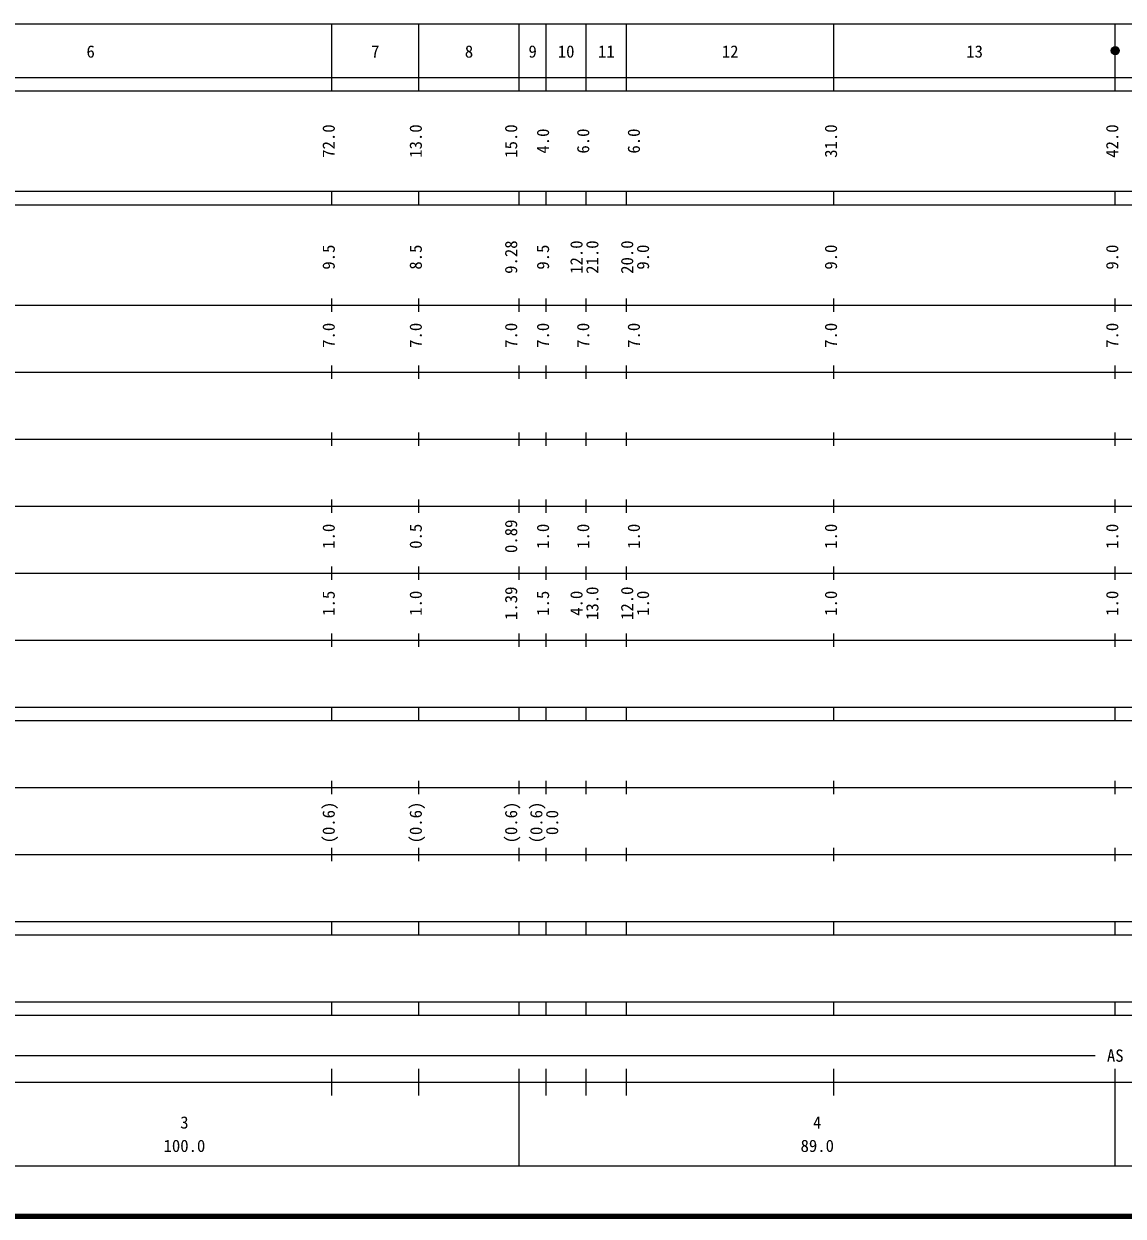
# Model space of a CAD drawing. Units: millimetres on the paper, enlarged 1000 times. Extents: x 40000 to 680000, y 20000 to 380000.
# Drawn here: x 294022 to 458179, y 20000 to 198000 of the extents above; entities that cross this region are included whole.
import ezdxf
from ezdxf.enums import TextEntityAlignment as Align

# ---------------------------------------------------------------- set-up
doc = ezdxf.new("R2010")
doc.units = ezdxf.units.MM
doc.header["$LTSCALE"] = 1000
doc.layers.add('S-TTL', color=2, linetype='Continuous', lineweight=140)
doc.layers.add('S-TTL-BAND', color=7, linetype='Continuous', lineweight=25)
doc.styles.add('ＭＳ ゴシック', font='')
doc.styles.get('ＭＳ ゴシック').set_extended_font_data('MS Gothic')

msp = doc.modelspace()

# ---------------------------------------------------------------- hatches: boundary and pattern name
at = {"layer": 'S-TTL-BAND'}
msp.add_hatch(color=256, dxfattribs=at).paths.add_polyline_path([(457600, 194000), (457600, 194024), (457598, 194047), (457596, 194070), (457593, 194094), (457588, 194117), (457583, 194140), (457577, 194163), (457571, 194185), (457563, 194208), (457554, 194230), (457545, 194251), (457535, 194272), (457523, 194293), (457512, 194313), (457499, 194333), (457485, 194353), (457471, 194371), (457456, 194390), (457441, 194407), (457424, 194424), (457407, 194441), (457390, 194456), (457371, 194471), (457353, 194485), (457333, 194499), (457313, 194512), (457293, 194523), (457272, 194535), (457251, 194545), (457230, 194554), (457208, 194563), (457185, 194571), (457163, 194577), (457140, 194583), (457117, 194588), (457094, 194593), (457071, 194596), (457047, 194598), (457024, 194600), (457000, 194600), (456976, 194600), (456953, 194598), (456929, 194596), (456906, 194593), (456883, 194588), (456860, 194583), (456837, 194577), (456815, 194571), (456792, 194563), (456770, 194554), (456749, 194545), (456728, 194535), (456707, 194523), (456687, 194512), (456667, 194499), (456647, 194485), (456629, 194471), (456610, 194456), (456593, 194441), (456576, 194424), (456559, 194407), (456544, 194390), (456529, 194371), (456515, 194353), (456501, 194333), (456488, 194313), (456477, 194293), (456465, 194272), (456455, 194251), (456446, 194230), (456437, 194208), (456429, 194185), (456423, 194163), (456417, 194140), (456412, 194117), (456407, 194094), (456404, 194070), (456402, 194047), (456400, 194024), (456400, 194000), (456400, 193976), (456402, 193953), (456404, 193929), (456407, 193906), (456412, 193883), (456417, 193860), (456423, 193837), (456429, 193815), (456437, 193792), (456446, 193770), (456455, 193749), (456465, 193728), (456477, 193707), (456488, 193686), (456501, 193667), (456515, 193647), (456529, 193629), (456544, 193610), (456559, 193593), (456576, 193576), (456593, 193559), (456610, 193544), (456629, 193529), (456647, 193515), (456667, 193501), (456687, 193488), (456707, 193476), (456728, 193465), (456749, 193455), (456770, 193446), (456792, 193437), (456815, 193429), (456837, 193422), (456860, 193417), (456883, 193411), (456906, 193407), (456929, 193404), (456953, 193402), (456976, 193400), (457000, 193400), (457024, 193400), (457047, 193402), (457071, 193404), (457094, 193407), (457117, 193411), (457140, 193417), (457163, 193422), (457185, 193429), (457208, 193437), (457230, 193446), (457251, 193455), (457272, 193465), (457293, 193476), (457313, 193488), (457333, 193501), (457353, 193515), (457371, 193529), (457390, 193544), (457407, 193559), (457424, 193576), (457441, 193593), (457456, 193610), (457471, 193629), (457485, 193647), (457499, 193667), (457512, 193686), (457523, 193707), (457535, 193728), (457545, 193749), (457554, 193770), (457563, 193792), (457571, 193815), (457577, 193837), (457583, 193860), (457588, 193883), (457593, 193906), (457596, 193929), (457598, 193953), (457600, 193976)])

# ---------------------------------------------------------------- linework, layer by layer
at = {"layer": 'S-TTL'}
msp.add_line((40000, 20000), (680000, 20000), dxfattribs=at)
at = {"layer": 'S-TTL-BAND'}
for p, q in [((68000, 198000), (579000, 198000)), ((340000, 188000), (340000, 198000)), ((353000, 188000), (353000, 198000)), ((368000, 188000), (368000, 198000)), ((372000, 188000), (372000, 198000)), ((378000, 188000), (378000, 198000)), ((384000, 188000), (384000, 198000)), ((415000, 188000), (415000, 198000)), ((457000, 188000), (457000, 198000)), ((40000, 190000), (579000, 190000)), ((40000, 188000), (579000, 188000)), ((40000, 173000), (579000, 173000)), ((340000, 171000), (340000, 173000)), ((353000, 171000), (353000, 173000)), ((368000, 171000), (368000, 173000)), ((372000, 171000), (372000, 173000)), ((378000, 171000), (378000, 173000)), ((384000, 171000), (384000, 173000)), ((415000, 171000), (415000, 173000)), ((457000, 171000), (457000, 173000)), ((40000, 171000), (579000, 171000)), ((340000, 155000), (340000, 157000)), ((353000, 155000), (353000, 157000)), ((368000, 155000), (368000, 157000)), ((372000, 155000), (372000, 157000)), ((378000, 155000), (378000, 157000)), ((384000, 155000), (384000, 157000)), ((415000, 155000), (415000, 157000)), ((457000, 155000), (457000, 157000)), ((40000, 156000), (579000, 156000)), ((46000, 146000), (579000, 146000)), ((340000, 145000), (340000, 147000)), ((353000, 145000), (353000, 147000)), ((368000, 145000), (368000, 147000)), ((372000, 145000), (372000, 147000)), ((378000, 145000), (378000, 147000)), ((384000, 145000), (384000, 147000)), ((415000, 145000), (415000, 147000)), ((457000, 145000), (457000, 147000)), ((52000, 136000), (579000, 136000)), ((340000, 135000), (340000, 137000)), ((353000, 135000), (353000, 137000)), ((368000, 135000), (368000, 137000)), ((372000, 135000), (372000, 137000)), ((378000, 135000), (378000, 137000)), ((384000, 135000), (384000, 137000)), ((415000, 135000), (415000, 137000)), ((457000, 135000), (457000, 137000)), ((340000, 125000), (340000, 127000)), ((353000, 125000), (353000, 127000)), ((368000, 125000), (368000, 127000)), ((372000, 125000), (372000, 127000)), ((378000, 125000), (378000, 127000)), ((384000, 125000), (384000, 127000)), ((415000, 125000), (415000, 127000)), ((457000, 125000), (457000, 127000)), ((46000, 126000), (579000, 126000)), ((52000, 116000), (579000, 116000)), ((340000, 115000), (340000, 117000)), ((353000, 115000), (353000, 117000)), ((368000, 115000), (368000, 117000)), ((372000, 115000), (372000, 117000)), ((378000, 115000), (378000, 117000)), ((384000, 115000), (384000, 117000)), ((415000, 115000), (415000, 117000)), ((457000, 115000), (457000, 117000)), ((340000, 105000), (340000, 107000)), ((353000, 105000), (353000, 107000)), ((368000, 105000), (368000, 107000)), ((372000, 105000), (372000, 107000)), ((378000, 105000), (378000, 107000)), ((384000, 105000), (384000, 107000)), ((415000, 105000), (415000, 107000)), ((457000, 105000), (457000, 107000)), ((46000, 106000), (579000, 106000)), ((40000, 96000), (579000, 96000)), ((340000, 94000), (340000, 96000)), ((353000, 94000), (353000, 96000)), ((368000, 94000), (368000, 96000)), ((372000, 94000), (372000, 96000)), ((378000, 94000), (378000, 96000)), ((384000, 94000), (384000, 96000)), ((415000, 94000), (415000, 96000)), ((457000, 94000), (457000, 96000)), ((40000, 94000), (579000, 94000)), ((49000, 84000), (579000, 84000)), ((340000, 83000), (340000, 85000)), ((353000, 83000), (353000, 85000)), ((368000, 83000), (368000, 85000)), ((372000, 83000), (372000, 85000)), ((378000, 83000), (378000, 85000)), ((384000, 83000), (384000, 85000)), ((415000, 83000), (415000, 85000)), ((457000, 83000), (457000, 85000)), ((340000, 73000), (340000, 75000)), ((353000, 73000), (353000, 75000)), ((368000, 73000), (368000, 75000)), ((372000, 73000), (372000, 75000)), ((378000, 73000), (378000, 75000)), ((384000, 73000), (384000, 75000)), ((415000, 73000), (415000, 75000)), ((457000, 73000), (457000, 75000)), ((40000, 74000), (579000, 74000)), ((40000, 64000), (579000, 64000)), ((340000, 62000), (340000, 64000)), ((353000, 62000), (353000, 64000)), ((368000, 62000), (368000, 64000)), ((372000, 62000), (372000, 64000)), ((378000, 62000), (378000, 64000)), ((384000, 62000), (384000, 64000)), ((415000, 62000), (415000, 64000)), ((457000, 62000), (457000, 64000)), ((40000, 62000), (579000, 62000)), ((40000, 52000), (579000, 52000)), ((340000, 50000), (340000, 52000)), ((353000, 50000), (353000, 52000)), ((368000, 50000), (368000, 52000)), ((372000, 50000), (372000, 52000)), ((378000, 50000), (378000, 52000)), ((384000, 50000), (384000, 52000)), ((415000, 50000), (415000, 52000)), ((457000, 50000), (457000, 52000)), ((40000, 50000), (579000, 50000)), ((71000, 44000), (454000, 44000)), ((340000, 38000), (340000, 42000)), ((353000, 38000), (353000, 42000)), ((368000, 27500), (368000, 42000)), ((372000, 38000), (372000, 42000)), ((378000, 38000), (378000, 42000)), ((384000, 38000), (384000, 42000)), ((415000, 38000), (415000, 42000)), ((457000, 27500), (457000, 42000)), ((40000, 40000), (579000, 40000)), ((68000, 27500), (579000, 27500))]:
    msp.add_line(p, q, dxfattribs=at)
msp.add_circle((457000, 194000), 600, dxfattribs=at)

# ---------------------------------------------------------------- texts
at = {"layer": 'S-TTL-BAND', "style": 'ＭＳ ゴシック'}
for s, p in [('6', (304000, 192405)), ('7', (346500, 192405)), ('8', (360500, 192405)), ('9', (370000, 192405)), ('10', (375000, 192405)), ('11', (381000, 192405)), ('12', (399500, 192405)), ('13', (436000, 192405)), ('AS', (457000, 42500)), ('3', (318000, 32523)), ('4', (412500, 32523)), ('100.0', (318000, 29033)), ('89.0', (412500, 29033))]:
    msp.add_text(s, height=1833, dxfattribs=at).set_placement(p, align=Align.BOTTOM_CENTER)
for s, p in [('72.0', (341000, 180500)), ('13.0', (354000, 180500)), ('15.0', (368240, 180500)), ('4.0', (373000, 180500)), ('6.0', (379000, 180500)), ('6.0', (386566, 180500)), ('31.0', (416000, 180500)), ('42.0', (458000, 180500)), ('9.28', (368240, 163174)), ('9.5', (341000, 163174)), ('8.5', (354000, 163174)), ('9.5', (373000, 163174)), ('12.0', (378000, 163174)), ('21.0', (380370, 163174)), ('20.0', (385566, 163174)), ('9.0', (387936, 163174)), ('9.0', (416000, 163174)), ('9.0', (458000, 163174)), ('7.0', (341000, 151500)), ('7.0', (354000, 151500)), ('7.0', (368240, 151500)), ('7.0', (373000, 151500)), ('7.0', (379000, 151500)), ('7.0', (386566, 151500)), ('7.0', (416000, 151500)), ('7.0', (458000, 151500)), ('1.0', (341000, 121500)), ('0.5', (354000, 121500)), ('0.89', (368240, 121500)), ('1.0', (373000, 121500)), ('1.0', (379000, 121500)), ('1.0', (386566, 121500)), ('1.0', (416000, 121500)), ('1.0', (458000, 121500)), ('1.5', (341000, 111500)), ('1.0', (354000, 111500)), ('1.39', (368240, 111500)), ('1.5', (373000, 111500)), ('4.0', (378000, 111500)), ('13.0', (380370, 111500)), ('12.0', (385566, 111500)), ('1.0', (387936, 111500)), ('1.0', (416000, 111500)), ('1.0', (458000, 111500)), ('(0.6)', (341000, 78764)), ('(0.6)', (354000, 78764)), ('(0.6)', (368240, 78764)), ('(0.6)', (372000, 78764)), ('0.0', (374370, 78764))]:
    msp.add_text(s, height=1833, rotation=90, dxfattribs=at).set_placement(p, align=Align.BOTTOM_CENTER)

doc.saveas('drawing.dxf')
